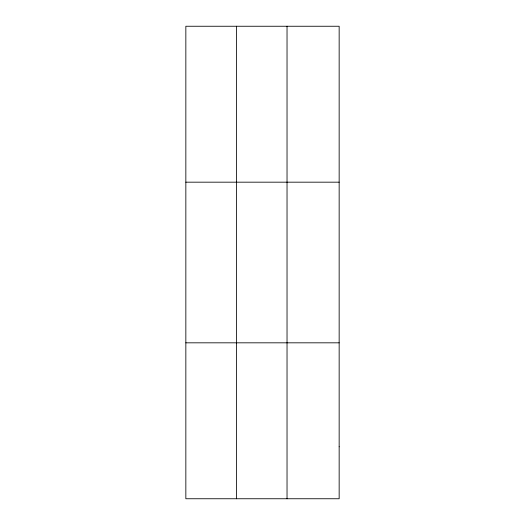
<?xml version="1.0" encoding="UTF-8"?>
<svg xmlns="http://www.w3.org/2000/svg" width="525" height="525" viewBox="0 0 525 525"><rect width="100%" height="100%" fill="white"/><g stroke="black" fill="none" stroke-linecap="round" stroke-linejoin="round"><path stroke-width="0.79" d="M236.44 26.25L236.44 498.75M287.031 26.25L287.031 498.75M185.843 182.175L339.157 182.175M185.843 342.825L339.157 342.825M339.157 446.775L339.157 498.75L185.843 498.75L185.843 26.25L339.157 26.25L339.157 446.775"/></g></svg>
